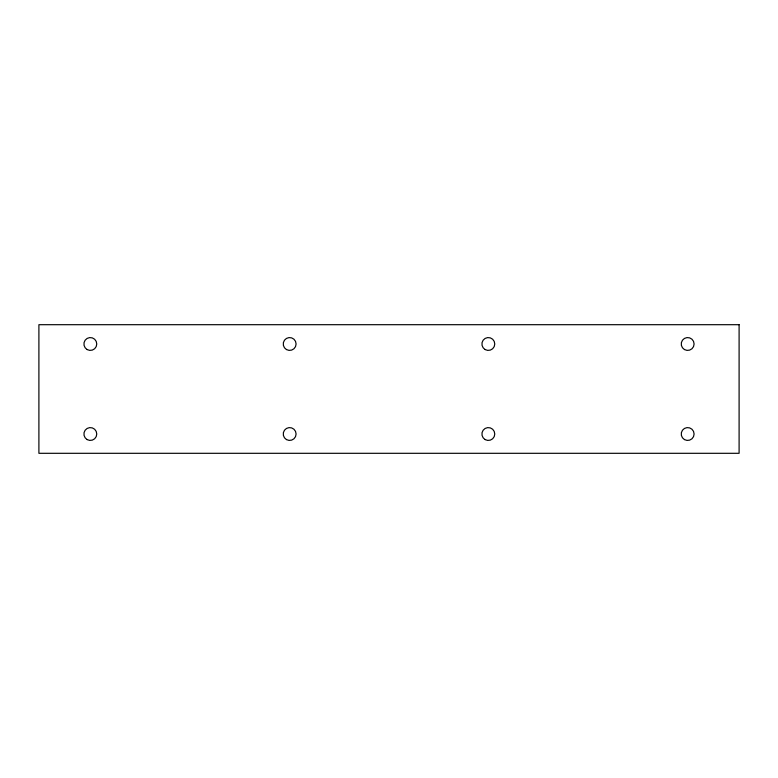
<?xml version="1.0" encoding="UTF-8"?>
<svg xmlns="http://www.w3.org/2000/svg" width="778" height="778" viewBox="0 0 778 778"><rect width="100%" height="100%" fill="white"/><g stroke="black" fill="none" stroke-linecap="round" stroke-linejoin="round"><path stroke-width="1.17" d="M739.1 324.698L38.9 324.698L38.9 453.302L739.1 453.302L739.1 324.698M684.445 439.58A6.428 6.428 0 0 0 694.093 434.007A6.428 6.428 0 0 0 684.445 428.445A6.428 6.428 0 0 0 684.445 439.58M87.126 439.58A6.428 6.428 0 0 0 96.764 434.007A6.428 6.428 0 0 0 87.126 428.445A6.428 6.428 0 0 0 87.126 439.58M485.122 439.58A6.428 6.428 0 0 0 494.769 434.007A6.428 6.428 0 0 0 485.122 428.445A6.428 6.428 0 0 0 485.122 439.58M286.45 439.58A6.428 6.428 0 0 0 296.087 434.007A6.428 6.428 0 0 0 286.45 428.445A6.428 6.428 0 0 0 286.45 439.58M684.445 349.555A6.428 6.428 0 0 0 694.093 343.993A6.428 6.428 0 0 0 684.445 338.42A6.428 6.428 0 0 0 684.445 349.555M485.122 349.555A6.428 6.428 0 0 0 494.769 343.993A6.428 6.428 0 0 0 485.122 338.42A6.428 6.428 0 0 0 485.122 349.555M286.45 349.555A6.428 6.428 0 0 0 296.087 343.993A6.428 6.428 0 0 0 286.45 338.42A6.428 6.428 0 0 0 286.45 349.555M87.126 349.555A6.428 6.428 0 0 0 96.764 343.993A6.428 6.428 0 0 0 87.126 338.42A6.428 6.428 0 0 0 87.126 349.555"/></g></svg>
